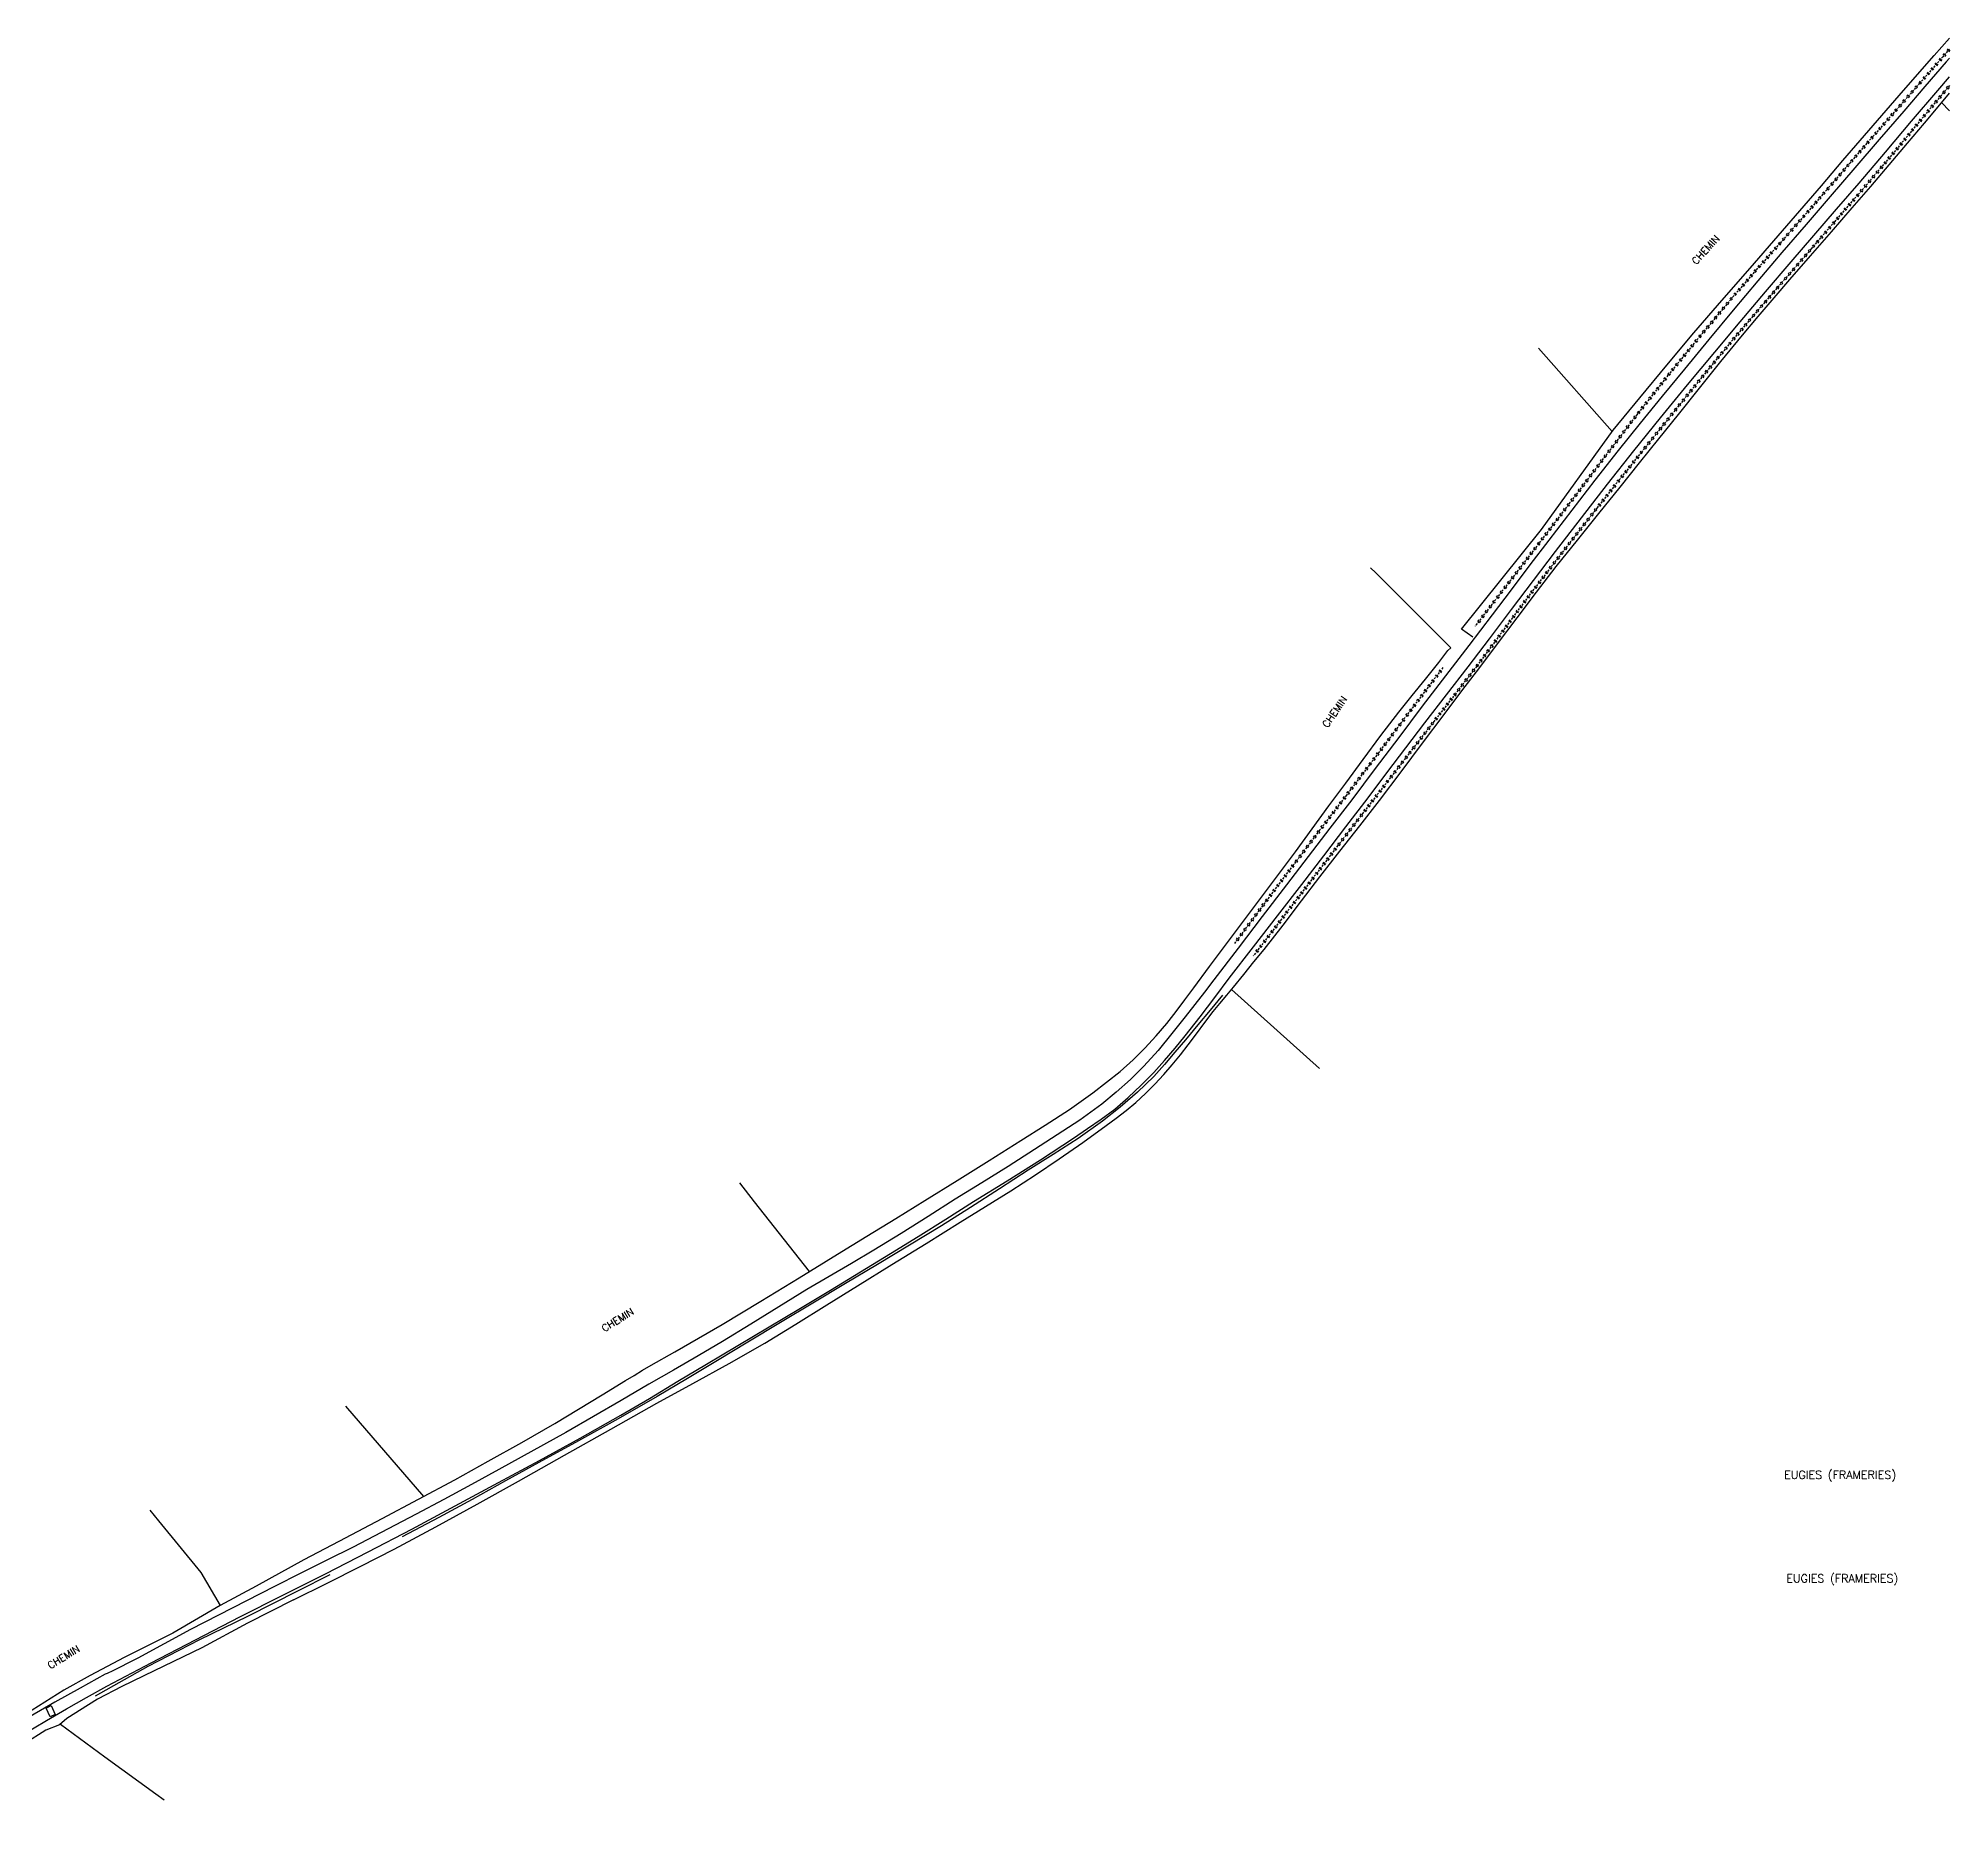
# Model space of a CAD drawing. Header units: millimetres. Extents: x 114000 to 115000, y 119000 to 120001.
# Drawn here: x 114530.8 to 115000.1, y 119175 to 119615.3 of the extents above; entities that cross this region are included whole.
import ezdxf
from ezdxf.enums import TextEntityAlignment as Align

# ---------------------------------------------------------------- set-up
doc = ezdxf.new("R2010")
doc.units = ezdxf.units.MM
doc.linetypes.add('DASHED', pattern=[0.75, 0.5, -0.25])
doc.layers.get('0').update_dxf_attribs({"linetype": 'CONTINUOUS'})
for name, color, linetype in [('W0071', 7, 'CONTINUOUS'), ('W0104', 1, 'CONTINUOUS'), ('W0211', 2, 'CONTINUOUS'), ('W0220', 5, 'DASHED'), ('W0330', 7, 'CONTINUOUS'), ('W0980', 7, 'CONTINUOUS'), ('W0989', 7, 'CONTINUOUS')]:
    doc.layers.add(name, color=color, linetype=linetype)
doc.styles.get("Standard").update_dxf_attribs({"font": 'romans.shx', "width": 0.85})

# ---------------------------------------------------------------- blocks, each defined once
blk = doc.blocks.new('t220o')
at = {"color": 0, "linetype": 'Continuous'}
for p, q in [((-0.25, 0.25), (0.25, 0.25)), ((-0.25, -0.25), (0.25, -0.25))]:
    blk.add_line(p, q, dxfattribs=at)

msp = doc.modelspace()

# ---------------------------------------------------------------- linework, layer by layer
at = {"layer": 'W0071'}
for points in [[(115000, 119610.39), (114999.18, 119609.45), (114993.96, 119603.39), (114988.75, 119597.34), (114982.73, 119590.38), (114976.72, 119583.42), (114970.72, 119576.45), (114964.77, 119569.56), (114958.83, 119562.67), (114952.93, 119555.75), (114946.89, 119548.54), (114940.88, 119541.29), (114934.9, 119534.02), (114929.46, 119527.4), (114924.05, 119520.76), (114918.69, 119514.07), (114912.95, 119506.78), (114907.27, 119499.45), (114901.63, 119492.08), (114896.99, 119485.97), (114892.38, 119479.84), (114887.75, 119473.72), (114882.02, 119466.23), (114876.28, 119458.76), (114870.55, 119451.27), (114864.77, 119443.63), (114859.01, 119435.98), (114853.23, 119428.34), (114847.9, 119421.36), (114842.55, 119414.39), (114837.2, 119407.42), (114831.27, 119399.66), (114825.35, 119391.9), (114819.41, 119384.16), (114817.07, 119381.12), (114814.73, 119378.09), (114812.36, 119375.07), (114809.09, 119370.92), (114805.76, 119366.82), (114802.24, 119362.9), (114798.91, 119359.66), (114795.44, 119356.56), (114791.86, 119353.6), (114786.52, 119349.68), (114780.97, 119346.04), (114775.38, 119342.46), (114768.92, 119338.34), (114762.4, 119334.31), (114755.89, 119330.27), (114749.24, 119326.07), (114742.6, 119321.88), (114735.91, 119317.75), (114730.45, 119314.51), (114724.97, 119311.33), (114719.5, 119308.11), (114712.58, 119303.87), (114705.69, 119299.57), (114698.76, 119295.34), (114692.76, 119291.81), (114686.73, 119288.33), (114680.7, 119284.85), (114673.91, 119280.89), (114667.12, 119276.93), (114660.31, 119273.03), (114654.85, 119269.97), (114649.37, 119266.94), (114643.88, 119263.93), (114637.12, 119260.25), (114630.34, 119256.6), (114623.54, 119252.98), (114618.4, 119250.26), (114613.24, 119247.57), (114608.08, 119244.9), (114601.66, 119241.65), (114595.22, 119238.44), (114588.79, 119235.21), (114581.92, 119231.72), (114575.05, 119228.2), (114568.21, 119224.65), (114561.71, 119221.13), (114555.23, 119217.58), (114548.63, 119214.27), (114548.18, 119214.06), (114547.72, 119213.85), (114547.26, 119213.65)], [(114547.65, 119210.76), (114558.52, 119216.43), (114569.4, 119222.1), (114580.29, 119227.72), (114590.8, 119233.05), (114601.32, 119238.35), (114611.82, 119243.71), (114622.49, 119249.32), (114633.14, 119254.99), (114643.75, 119260.72), (114653.81, 119266.16), (114663.85, 119271.64), (114673.8, 119277.26), (114680.84, 119281.38), (114687.83, 119285.57), (114694.82, 119289.77), (114702.52, 119294.35), (114710.22, 119298.93), (114717.91, 119303.53), (114725.28, 119307.97), (114732.64, 119312.43), (114739.98, 119316.92), (114746.81, 119321.15), (114753.62, 119325.4), (114760.43, 119329.68), (114768.64, 119334.81), (114776.84, 119339.97), (114784.93, 119345.3), (114788.35, 119347.6), (114791.76, 119349.93), (114795.05, 119352.4), (114798.38, 119355.23), (114801.58, 119358.23), (114804.65, 119361.34), (114807.31, 119364.29), (114809.87, 119367.32), (114812.38, 119370.4), (114816.04, 119375.06), (114819.6, 119379.79), (114823.17, 119384.52), (114829.09, 119392.19), (114835.04, 119399.85), (114840.97, 119407.51), (114846.41, 119414.6), (114851.83, 119421.69), (114857.24, 119428.79), (114861.89, 119434.93), (114866.53, 119441.07), (114871.18, 119447.19), (114876.48, 119454.09), (114881.79, 119460.96), (114887.09, 119467.86), (114892.49, 119475.01), (114897.87, 119482.17), (114903.29, 119489.31), (114909.64, 119497.57), (114916.04, 119505.8), (114922.51, 119513.98), (114929.07, 119522.1), (114935.68, 119530.17), (114942.35, 119538.21), (114948.56, 119545.64), (114954.82, 119553.04), (114961.1, 119560.41), (114966.68, 119566.86), (114972.28, 119573.28), (114977.85, 119579.71), (114984.28, 119587.28), (114990.68, 119594.87), (114997.12, 119602.42), (115000, 119605.76)], [(114547.26, 119213.65), (114541.08, 119210.22), (114534.9, 119206.79), (114528.78, 119203.27), (114524.05, 119200.41), (114519.35, 119197.5), (114514.64, 119194.59), (114508.35, 119190.74), (114502.05, 119186.89), (114495.76, 119183.04), (114488.27, 119178.37), (114482.89, 119175)], [(114487.87, 119175), (114490.43, 119176.56), (114497.72, 119181), (114506.45, 119186.32), (114515.18, 119191.63), (114523.91, 119196.93), (114526.86, 119198.74), (114529.82, 119200.55), (114532.79, 119202.33), (114537.72, 119205.18), (114542.68, 119207.97), (114547.65, 119210.76)]]:
    msp.add_lwpolyline(points, dxfattribs=at)
at = {"layer": 'W0104'}
msp.add_lwpolyline([(114533.7, 119203.2), (114532.7, 119205.38), (114533.98, 119205.97), (114534.98, 119203.78)], close=True, dxfattribs=at)
at = {"layer": 'W0211'}
for points in [[(114821.52, 119380.37), (114818.48, 119376.72), (114815.45, 119373.05), (114812.4, 119369.4), (114809.85, 119366.35), (114807.28, 119363.32), (114804.63, 119360.37), (114800.63, 119356.52), (114796.4, 119352.85), (114792.03, 119349.4), (114786.12, 119345.2), (114779.97, 119341.28), (114773.83, 119337.37), (114766.75, 119332.83), (114759.63, 119328.25), (114752.52, 119323.77), (114744.68, 119318.97), (114736.83, 119314.25), (114728.97, 119309.55), (114720.97, 119304.75), (114712.97, 119299.97), (114704.97, 119295.17), (114697.57, 119290.72), (114690.2, 119286.25), (114682.77, 119281.85), (114673.12, 119276.37), (114663.4, 119271), (114653.65, 119265.63), (114645.52, 119261.12), (114637.35, 119256.6), (114629.15, 119252.15), (114620.12, 119247.37)], [(114602.37, 119238.1), (114594.57, 119234.17), (114582.18, 119227.88), (114570.4, 119222.1), (114557.7, 119215.57), (114544.78, 119208.27)]]:
    msp.add_lwpolyline(points, dxfattribs=at)
at = {"layer": 'W0220'}
for points in [[(115000, 119612.62), (114998.37, 119610.72), (114992.65, 119604.2), (114986.92, 119597.68), (114981.2, 119591.17), (114975.55, 119584.63), (114969.88, 119578.08), (114964.2, 119571.55), (114958.37, 119564.95), (114952.52, 119558.37), (114946.75, 119551.72), (114938.75, 119542.17), (114930.88, 119532.52), (114923.17, 119522.77), (114917.72, 119515.65), (114912.28, 119508.48), (114906.88, 119501.35), (114899.12, 119491.2), (114891.35, 119481.08), (114883.55, 119470.97)], [(115000, 119603.64), (114997.92, 119601.17), (114993, 119595.32), (114988.15, 119589.4), (114983.23, 119583.55), (114977.52, 119576.85), (114971.77, 119570.2), (114966.03, 119563.55), (114959.6, 119556.15), (114953.17, 119548.72), (114946.8, 119541.25), (114941.08, 119534.37), (114935.43, 119527.43), (114929.8, 119520.45), (114924.35, 119513.65), (114918.88, 119506.83), (114913.48, 119500), (114907.97, 119492.97), (114902.52, 119485.95), (114897.08, 119478.85), (114892.68, 119472.97), (114888.32, 119467.03), (114883.92, 119461.15), (114878.72, 119454.37), (114873.48, 119447.63), (114868.25, 119440.88), (114862.12, 119432.95), (114855.97, 119425.03), (114849.83, 119417.08), (114842.92, 119408.05), (114836, 119399.03), (114829.08, 119390)], [(114875.63, 119460.77), (114867.72, 119450.35), (114859.83, 119439.88), (114851.92, 119429.45), (114845.37, 119420.85), (114838.83, 119412.23), (114832.32, 119403.6), (114829.65, 119400.03), (114826.97, 119396.43), (114824.32, 119392.85)]]:
    msp.add_lwpolyline(points, dxfattribs=at)
at = {"layer": 'W0330'}
for points in [[(114882.97, 119468.23), (114880.23, 119470.2), (114899.83, 119494.68), (114917.4, 119519.03), (114924, 119527.03), (114930.57, 119535), (114937.23, 119542.95), (114944.08, 119550.88), (114951.03, 119558.8), (114957.95, 119566.72), (114963.25, 119572.88), (114968.55, 119579.05), (114973.83, 119585.23), (114981.25, 119593.85), (114988.68, 119602.45), (114996.2, 119611), (115000, 119615.26)], [(114593.45, 119231.95), (114601.72, 119236.05), (114609.97, 119240.2), (114618.2, 119244.4), (114628.43, 119249.85), (114638.57, 119255.45), (114648.68, 119261.08), (114660, 119267.43), (114671.32, 119273.8), (114682.63, 119280.17), (114691.48, 119285.05), (114700.37, 119289.92), (114709.15, 119294.95), (114716.77, 119299.57), (114724.35, 119304.32), (114731.92, 119309.05), (114740.32, 119314.23), (114748.75, 119319.4), (114757.15, 119324.6), (114763.35, 119328.45), (114769.52, 119332.32), (114775.63, 119336.28), (114781.45, 119340.2), (114787.25, 119344.2), (114792.95, 119348.35), (114795.4, 119350.17), (114797.85, 119352.05), (114800.23, 119354), (114802.63, 119356.2), (114804.92, 119358.52), (114807.15, 119360.88), (114809.2, 119363.25), (114811.17, 119365.68), (114813.12, 119368.15), (114815.17, 119370.85), (114817.2, 119373.63), (114819.25, 119376.35), (114820.88, 119378.35), (114822.55, 119380.35), (114824.2, 119382.35), (114826.72, 119385.43), (114829.25, 119388.52), (114831.75, 119391.6), (114836.37, 119397.52), (114840.88, 119403.48), (114845.45, 119409.45), (114850.35, 119415.68), (114855.23, 119421.92), (114860.08, 119428.17), (114865.4, 119435.17), (114870.65, 119442.2), (114875.92, 119449.23), (114880.28, 119455.03), (114884.68, 119460.8), (114889.05, 119466.6), (114893.83, 119472.95), (114898.63, 119479.28), (114903.45, 119485.57), (114908.63, 119492.08), (114913.88, 119498.57), (114919.12, 119505.05), (114923.88, 119511), (114928.65, 119516.95), (114933.43, 119522.88), (114938.65, 119529.4), (114943.88, 119535.95), (114949.2, 119542.4), (114953.03, 119546.97), (114956.92, 119551.52), (114960.8, 119556.03), (114965.88, 119561.88), (114971.03, 119567.75), (114976.12, 119573.6), (114980.65, 119578.88), (114985.15, 119584.17), (114989.65, 119589.48), (114993.83, 119594.45), (114998, 119599.43), (115000, 119601.76)], [(114998.02, 119599.45), (115000, 119597.47)], [(114917.17, 119518.75), (114899.11, 119539.16)], [(114877.6, 119465.65), (114868.35, 119474.83), (114859.12, 119484), (114857.83, 119485.29)], [(114606.25, 119247.15), (114615.2, 119251.88), (114624.15, 119256.63), (114633.05, 119261.43), (114641.28, 119265.97), (114649.52, 119270.55), (114657.65, 119275.25), (114663.45, 119278.75), (114669.23, 119282.28), (114675, 119285.8), (114677.08, 119287.03), (114679.17, 119288.28), (114681.25, 119289.52), (114687.05, 119292.85), (114692.85, 119296.2), (114698.65, 119299.55), (114708.15, 119305.23), (114717.6, 119311), (114727.03, 119316.8), (114734.17, 119321.17), (114741.32, 119325.57), (114748.45, 119329.97), (114756.35, 119334.85), (114764.23, 119339.75), (114772.05, 119344.72), (114778, 119348.48), (114783.95, 119352.32), (114789.68, 119356.37), (114793.05, 119358.97), (114796.37, 119361.63), (114799.55, 119364.45), (114802.43, 119367.32), (114805.2, 119370.35), (114807.85, 119373.43), (114810.12, 119376.32), (114812.28, 119379.25), (114814.45, 119382.2), (114818.35, 119387.43), (114822.25, 119392.63), (114826.15, 119397.85), (114830.57, 119403.75), (114835, 119409.63), (114839.4, 119415.55), (114843.55, 119421.17), (114847.65, 119426.8), (114851.8, 119432.43), (114856.08, 119438.25), (114860.4, 119444.08), (114864.8, 119449.85), (114868.05, 119453.92), (114871.37, 119457.92), (114874.63, 119462), (114875.37, 119462.97), (114876.12, 119463.97), (114876.85, 119464.95), (114877.6, 119465.65)], [(114823.7, 119381.75), (114845.35, 119362.34)], [(114720.1, 119312.53), (114706.65, 119329.65), (114703, 119334.3)], [(114625.42, 119257.32), (114606.31, 119279.46)], [(114575.52, 119230.53), (114570.8, 119238.67), (114560.43, 119251.33), (114558.26, 119253.97)], [(114606.27, 119247.13), (114596.02, 119241.77), (114584.3, 119235.32), (114575.48, 119230.52), (114563.82, 119223.77), (114551.88, 119217.77), (114543.57, 119213.33), (114537.1, 119209.77), (114527.73, 119203.9), (114519, 119198.87), (114510.97, 119193.97), (114500.73, 119187.42), (114491, 119181.42), (114480.42, 119175)], [(114593.47, 119231.93), (114582.17, 119226.2), (114570.92, 119220.18), (114559.27, 119214.5), (114551.32, 119210.63), (114545.37, 119207.57), (114543.1, 119206.18), (114537.82, 119202.78), (114535.98, 119201.23), (114532.68, 119199.9), (114527.5, 119196.63), (114519.93, 119191.73), (114511.13, 119186.22), (114502.97, 119181.38), (114495.3, 119176.93), (114492.12, 119175)], [(114536.22, 119201.43), (114547.18, 119193.42), (114559.68, 119184.32), (114561.68, 119182.83)]]:
    msp.add_lwpolyline(points, dxfattribs=at)

# ---------------------------------------------------------------- block references
at = {"layer": 'W0220'}
for p, rotation in [((114997.74, 119610), 228.7413321442542), ((114998.73, 119611.14), 229.4179907107675), ((114999.7, 119612.28), 229.4179907107675), ((114993.78, 119605.49), 228.7413321442542), ((114994.77, 119606.62), 228.7413321442542), ((114995.76, 119607.75), 228.7413321442542), ((114996.75, 119608.88), 228.7413321442542), ((114989.82, 119600.99), 228.6619355755225), ((114990.81, 119602.11), 228.6619355755225), ((114991.81, 119603.24), 228.6619355755225), ((114992.8, 119604.37), 228.7413321442542), ((114997.63, 119600.83), 229.9525180316373), ((114998.6, 119601.98), 229.9454226817642), ((114999.56, 119603.13), 229.9454226817642), ((114985.86, 119596.48), 228.7369733293933), ((114986.85, 119597.61), 228.7369733293933), ((114987.84, 119598.73), 228.6619355755225), ((114988.83, 119599.86), 228.6619355755225), ((114993.77, 119596.24), 229.9525180316373), ((114994.74, 119597.39), 229.9525180316373), ((114995.7, 119598.53), 229.9525180316373), ((114996.67, 119599.68), 229.9525180316373), ((114981.91, 119591.97), 228.7369733293933), ((114982.89, 119593.1), 228.7369733293933), ((114983.88, 119594.23), 228.7369733293933), ((114984.87, 119595.35), 228.7369733293933), ((114989.96, 119591.61), 230.6594818401349), ((114990.91, 119592.77), 230.6594818401349), ((114991.86, 119593.93), 230.6594818401349), ((114992.81, 119595.09), 230.6594818401349), ((114977.97, 119587.44), 229.1497762636629), ((114978.96, 119588.57), 229.1497762636629), ((114979.94, 119589.71), 229.1497762636629), ((114980.92, 119590.84), 229.1497762636629), ((114986.12, 119586.99), 229.9525180315671), ((114987.09, 119588.14), 229.9525180315671), ((114988.06, 119589.29), 229.9525180315671), ((114989.01, 119590.45), 230.6594818401349), ((114974.05, 119582.9), 229.1339406383781), ((114975.03, 119584.03), 229.1339406383781), ((114976.01, 119585.17), 229.1497762636629), ((114976.99, 119586.3), 229.1497762636629), ((114982.26, 119582.4), 229.5313669061107), ((114983.23, 119583.55), 229.5313669061107), ((114984.19, 119584.69), 229.9525180315671), ((114985.16, 119585.84), 229.9525180315671), ((114969.14, 119577.23), 228.9802753907442), ((114970.12, 119578.36), 229.1339406383781), ((114971.11, 119579.5), 229.1339406383781), ((114972.09, 119580.63), 229.1339406383781), ((114973.07, 119581.76), 229.1339406383781), ((114978.36, 119577.84), 229.5313669061107), ((114979.34, 119578.98), 229.5313669061107), ((114980.31, 119580.12), 229.5313669061107), ((114981.28, 119581.26), 229.5313669061107), ((114965.2, 119572.7), 228.9802753907442), ((114966.19, 119573.83), 228.9802753907442), ((114967.17, 119574.97), 228.9802753907442), ((114968.16, 119576.1), 228.9802753907442), ((114974.44, 119573.3), 229.1512852664589), ((114975.42, 119574.43), 229.1512852664589), ((114976.41, 119575.57), 229.1512852664589), ((114977.39, 119576.7), 229.1512852664589), ((114961.24, 119568.2), 228.5301408373691), ((114962.23, 119569.32), 228.5301408373691), ((114963.22, 119570.45), 228.5301408373691), ((114964.22, 119571.57), 228.9802753907442), ((114970.52, 119568.76), 229.2302596173762), ((114971.5, 119569.89), 229.2302596173762), ((114972.48, 119571.03), 229.1512852664589), ((114973.46, 119572.16), 229.1512852664589), ((114957.26, 119563.71), 228.3740246766734), ((114958.26, 119564.83), 228.3740246766734), ((114959.25, 119565.95), 228.5301408373691), ((114960.24, 119567.07), 228.5301408373691), ((114965.62, 119563.08), 228.998773390769), ((114966.6, 119564.21), 229.2302596173762), ((114967.58, 119565.35), 229.2302596173762), ((114968.56, 119566.48), 229.2302596173762), ((114969.54, 119567.62), 229.2302596173762), ((114953.28, 119559.22), 228.3740246766734), ((114954.27, 119560.34), 228.3740246766734), ((114955.27, 119561.46), 228.3740246766734), ((114956.26, 119562.58), 228.3740246766734), ((114961.69, 119558.55), 228.998773390769), ((114962.67, 119559.68), 228.998773390769), ((114963.65, 119560.81), 228.998773390769), ((114964.64, 119561.95), 228.998773390769), ((114949.33, 119554.7), 229.0675807809847), ((114950.32, 119555.83), 229.0675807809847), ((114951.3, 119556.96), 229.0675807809847), ((114952.28, 119558.1), 229.0675807809847), ((114957.75, 119554.02), 229.1249642371633), ((114958.74, 119555.15), 229.1249642371633), ((114959.72, 119556.28), 228.998773390769), ((114960.7, 119557.42), 228.998773390769), ((114944.47, 119548.99), 230.04721499862), ((114945.43, 119550.14), 230.04721499862), ((114946.39, 119551.29), 230.04721499862), ((114947.37, 119552.43), 229.0675807809847), ((114948.35, 119553.56), 229.0675807809847), ((114953.83, 119549.48), 229.1249642371633), ((114954.81, 119550.61), 229.1249642371633), ((114955.79, 119551.75), 229.1249642371633), ((114956.77, 119552.88), 229.1249642371633), ((114940.61, 119544.39), 230.04721499862), ((114941.58, 119545.54), 230.04721499862), ((114942.54, 119546.69), 230.04721499862), ((114943.5, 119547.84), 230.04721499862), ((114949.93, 119544.92), 229.5462652041543), ((114950.9, 119546.06), 229.5462652041543), ((114951.88, 119547.2), 229.5462652041543), ((114952.85, 119548.34), 229.5462652041543), ((114936.79, 119539.77), 230.8119395983246), ((114937.74, 119540.93), 230.8119395983246), ((114938.69, 119542.09), 230.8119395983246), ((114939.65, 119543.24), 230.04721499862), ((114946.05, 119540.34), 230.2870754375235), ((114947.01, 119541.49), 229.5462652041543), ((114947.98, 119542.64), 229.5462652041543), ((114948.96, 119543.78), 229.5462652041543), ((114933, 119535.12), 230.8119395983246), ((114933.95, 119536.28), 230.8119395983246), ((114934.9, 119537.44), 230.8119395983246), ((114935.84, 119538.6), 230.8119395983246), ((114942.21, 119535.73), 230.2870754375235), ((114943.17, 119536.88), 230.2870754375235), ((114944.13, 119538.04), 230.2870754375235), ((114945.09, 119539.19), 230.2870754375235), ((114929.24, 119530.44), 231.6424501949261), ((114930.17, 119531.62), 231.6424501949261), ((114931.11, 119532.79), 230.8119395983246), ((114932.05, 119533.95), 230.8119395983246), ((114938.41, 119531.09), 230.8259741806424), ((114939.36, 119532.25), 230.8259741806424), ((114940.31, 119533.41), 230.8259741806424), ((114941.26, 119534.57), 230.2870754375235), ((114925.52, 119525.74), 231.6424501949261), ((114926.45, 119526.91), 231.6424501949261), ((114927.38, 119528.09), 231.6424501949261), ((114928.31, 119529.26), 231.6424501949261), ((114934.63, 119526.43), 231.1078063572546), ((114935.57, 119527.6), 230.8259741806424), ((114936.52, 119528.76), 230.8259741806424), ((114937.46, 119529.92), 230.8259741806424), ((114921.82, 119521.01), 232.556115465346), ((114922.73, 119522.2), 232.556115465346), ((114923.66, 119523.38), 231.6424501949261), ((114924.59, 119524.56), 231.6424501949261), ((114930.86, 119521.76), 231.1078063572546), ((114931.8, 119522.93), 231.1078063572546), ((114932.74, 119524.1), 231.1078063572546), ((114933.68, 119525.26), 231.1078063572546), ((114918.17, 119516.25), 232.556115465346), ((114919.09, 119517.44), 232.556115465346), ((114920, 119518.63), 232.556115465346), ((114920.91, 119519.82), 232.556115465346), ((114927.1, 119517.08), 231.2888514554543), ((114928.04, 119518.25), 231.2888514554543), ((114928.98, 119519.42), 231.2888514554543), ((114929.92, 119520.59), 231.1078063572546), ((114914.55, 119511.47), 232.8306941792321), ((114915.45, 119512.66), 232.8306941792321), ((114916.36, 119513.86), 232.8306941792321), ((114917.26, 119515.05), 232.8306941792321), ((114923.35, 119512.4), 231.2715838894079), ((114924.29, 119513.57), 231.2715838894079), ((114925.23, 119514.74), 231.2888514554543), ((114926.16, 119515.91), 231.2888514554543), ((114911.83, 119507.88), 232.872649654191), ((114912.73, 119509.08), 232.8306941792321), ((114913.64, 119510.27), 232.8306941792321), ((114919.6, 119507.72), 231.2715838894079), ((114920.53, 119508.89), 231.2715838894079), ((114921.47, 119510.06), 231.2715838894079), ((114922.41, 119511.23), 231.2715838894079), ((114908.21, 119503.1), 232.872649654191), ((114909.11, 119504.29), 232.872649654191), ((114910.02, 119505.49), 232.872649654191), ((114910.92, 119506.68), 232.872649654191), ((114915.87, 119503.02), 231.681301295882), ((114916.8, 119504.2), 231.681301295882), ((114917.73, 119505.37), 231.681301295882), ((114918.66, 119506.55), 231.681301295882), ((114904.57, 119498.33), 232.5795604604998), ((114905.48, 119499.52), 232.5795604604998), ((114906.39, 119500.71), 232.5795604604998), ((114907.3, 119501.9), 232.872649654191), ((114912.15, 119498.31), 231.8928187275991), ((114913.08, 119499.49), 231.8928187275991), ((114914.01, 119500.67), 231.681301295882), ((114914.94, 119501.84), 231.681301295882), ((114900.92, 119493.56), 232.5795604604998), ((114901.83, 119494.75), 232.5795604604998), ((114902.75, 119495.94), 232.5795604604998), ((114903.66, 119497.13), 232.5795604604998), ((114908.45, 119493.59), 231.8928187275991), ((114909.38, 119494.77), 231.8928187275991), ((114910.3, 119495.95), 231.8928187275991), ((114911.23, 119497.13), 231.8928187275991), ((114897.27, 119488.8), 232.4859124990365), ((114898.19, 119489.99), 232.4859124990365), ((114899.1, 119491.18), 232.4859124990365), ((114900.01, 119492.37), 232.5795604604998), ((114904.77, 119488.85), 232.1640419274077), ((114905.69, 119490.03), 232.1640419274077), ((114906.61, 119491.22), 232.1640419274077), ((114907.53, 119492.4), 232.1640419274077), ((114893.62, 119484.04), 232.4859124990365), ((114894.53, 119485.23), 232.4859124990365), ((114895.45, 119486.42), 232.4859124990365), ((114896.36, 119487.61), 232.4859124990365), ((114901.1, 119484.1), 232.5712869148639), ((114902.01, 119485.29), 232.5712869148639), ((114902.93, 119486.48), 232.1640419274077), ((114903.85, 119487.66), 232.1640419274077), ((114889.96, 119479.28), 232.3657733363448), ((114890.88, 119480.47), 232.3657733363448), ((114891.79, 119481.66), 232.4859124990365), ((114892.71, 119482.85), 232.4859124990365), ((114897.45, 119479.34), 232.5712869148639), ((114898.37, 119480.53), 232.5712869148639), ((114899.28, 119481.72), 232.5712869148639), ((114900.19, 119482.91), 232.5712869148639), ((114886.3, 119474.53), 232.3657733363448), ((114887.21, 119475.72), 232.3657733363448), ((114888.13, 119476.91), 232.3657733363448), ((114889.05, 119478.09), 232.3657733363448), ((114893.86, 119474.53), 233.2065341175347), ((114894.75, 119475.74), 233.2065341175347), ((114895.65, 119476.94), 233.2065341175347), ((114896.55, 119478.14), 233.2065341175347), ((114884.47, 119472.15), 232.3657733363448), ((114885.38, 119473.34), 232.3657733363448), ((114890.29, 119469.71), 233.6558511171039), ((114891.18, 119470.92), 233.6558511171039), ((114892.07, 119472.13), 233.6558511171039), ((114892.96, 119473.33), 233.2065341175347), ((114886.71, 119464.89), 233.2065341175347), ((114887.61, 119466.09), 233.2065341175347), ((114888.51, 119467.29), 233.6558511171039), ((114889.4, 119468.5), 233.6558511171039), ((114874.95, 119459.87), 232.7683736861715), ((114883.11, 119460.1), 232.5254164707503), ((114884.02, 119461.29), 233.2065341175347), ((114884.92, 119462.49), 233.2065341175347), ((114885.82, 119463.69), 233.2065341175347), ((114872.23, 119456.29), 232.7683736861715), ((114873.14, 119457.48), 232.7683736861715), ((114874.05, 119458.68), 232.7683736861715), ((114879.46, 119455.33), 232.5254164707503), ((114880.37, 119456.52), 232.5254164707503), ((114881.28, 119457.71), 232.5254164707503), ((114882.2, 119458.91), 232.5254164707503), ((114868.6, 119451.51), 232.7683736861715), ((114869.51, 119452.71), 232.7683736861715), ((114870.41, 119453.9), 232.7683736861715), ((114871.32, 119455.09), 232.7683736861715), ((114875.78, 119450.59), 232.1438706213619), ((114876.7, 119451.78), 232.1438706213619), ((114877.62, 119452.96), 232.1438706213619), ((114878.54, 119454.14), 232.1438706213619), ((114864.99, 119446.72), 233.0120480304558), ((114865.89, 119447.92), 233.0120480304558), ((114866.79, 119449.12), 233.0120480304558), ((114867.69, 119450.32), 233.0120480304558), ((114872.1, 119445.85), 232.2150364457995), ((114873.02, 119447.04), 232.2150364457995), ((114873.94, 119448.22), 232.1438706213619), ((114874.86, 119449.41), 232.1438706213619), ((114861.38, 119441.93), 233.0120480304558), ((114862.28, 119443.13), 233.0120480304558), ((114863.18, 119444.33), 233.0120480304558), ((114864.08, 119445.52), 233.0120480304558), ((114868.43, 119441.11), 232.2150364457995), ((114869.35, 119442.3), 232.2150364457995), ((114870.26, 119443.48), 232.2150364457995), ((114871.18, 119444.67), 232.2150364457995), ((114857.76, 119437.15), 232.810726316849), ((114858.66, 119438.34), 232.810726316849), ((114859.57, 119439.54), 232.810726316849), ((114860.47, 119440.73), 233.0120480304558), ((114864.76, 119436.36), 232.292400855903), ((114865.67, 119437.55), 232.292400855903), ((114866.59, 119438.74), 232.292400855903), ((114867.51, 119439.92), 232.292400855903), ((114854.13, 119432.37), 232.810726316849), ((114855.04, 119433.56), 232.810726316849), ((114855.94, 119434.76), 232.810726316849), ((114856.85, 119435.95), 232.810726316849), ((114862, 119432.8), 232.1596034403142), ((114862.92, 119433.99), 232.292400855903), ((114863.84, 119435.18), 232.292400855903), ((114850.5, 119427.59), 232.7060895248716), ((114851.41, 119428.78), 232.7060895248716), ((114852.32, 119429.98), 232.810726316849), ((114853.22, 119431.17), 232.810726316849), ((114858.32, 119428.07), 232.1596034403142), ((114859.24, 119429.25), 232.1596034403142), ((114860.16, 119430.44), 232.1596034403142), ((114861.08, 119431.62), 232.1596034403142), ((114846.86, 119422.81), 232.7060895248716), ((114847.77, 119424.01), 232.7060895248716), ((114848.68, 119425.2), 232.7060895248716), ((114849.59, 119426.39), 232.7060895248716), ((114854.65, 119423.32), 232.3472160428931), ((114855.56, 119424.51), 232.3472160428931), ((114856.48, 119425.7), 232.1596034403142), ((114857.4, 119426.88), 232.1596034403142), ((114843.23, 119418.04), 232.828102244362), ((114844.14, 119419.23), 232.828102244362), ((114845.05, 119420.43), 232.828102244362), ((114845.95, 119421.62), 232.7060895248716), ((114850.98, 119418.57), 232.3472160428931), ((114851.9, 119419.76), 232.3472160428931), ((114852.82, 119420.95), 232.3472160428931), ((114853.73, 119422.14), 232.3472160428931), ((114839.61, 119413.26), 232.828102244362), ((114840.52, 119414.45), 232.828102244362), ((114841.42, 119415.65), 232.828102244362), ((114842.33, 119416.84), 232.828102244362), ((114847.33, 119413.81), 232.5609910533938), ((114848.24, 119415), 232.5609910533938), ((114849.15, 119416.2), 232.5609910533938), ((114850.07, 119417.39), 232.3472160428931), ((114835.99, 119408.47), 232.9552914390631), ((114836.9, 119409.67), 232.9552914390631), ((114837.8, 119410.86), 232.9552914390631), ((114838.7, 119412.06), 232.9552914390631), ((114843.68, 119409.05), 232.5609910533938), ((114844.59, 119410.24), 232.5609910533938), ((114845.51, 119411.43), 232.5609910533938), ((114846.42, 119412.62), 232.5609910533938), ((114832.38, 119403.68), 232.9552914390631), ((114833.28, 119404.88), 232.9552914390631), ((114834.18, 119406.07), 232.9552914390631), ((114835.09, 119407.27), 232.9552914390631), ((114840.03, 119404.29), 232.5079494383837), ((114840.94, 119405.48), 232.5079494383837), ((114841.86, 119406.67), 232.5079494383837), ((114842.77, 119407.86), 232.5079494383837), ((114828.79, 119398.87), 233.3036557904632), ((114829.68, 119400.08), 233.2150077985558), ((114830.58, 119401.28), 233.2150077985558), ((114831.48, 119402.48), 233.2150077985558), ((114836.38, 119399.53), 232.5079494383837), ((114837.29, 119400.72), 232.5079494383837), ((114838.21, 119401.91), 232.5079494383837), ((114839.12, 119403.1), 232.5079494383837), ((114826.1, 119395.26), 233.5132342049942), ((114826.99, 119396.47), 233.3036557904632), ((114827.89, 119397.67), 233.3036557904632), ((114832.73, 119394.76), 232.5569924399524), ((114833.64, 119395.95), 232.5569924399524), ((114834.55, 119397.15), 232.5569924399524), ((114835.47, 119398.34), 232.5569924399524), ((114825.21, 119394.06), 233.5132342049942), ((114829.99, 119391.19), 232.5569924399524), ((114830.91, 119392.38), 232.5569924399524), ((114831.82, 119393.57), 232.5569924399524)]:
    msp.add_blockref('t220o', p, dxfattribs=dict(at, rotation=rotation))

# ---------------------------------------------------------------- texts
at = {"layer": 'W0980'}
for p in [(114973.14, 119262.47), (114973.68, 119237.05)]:
    msp.add_text('EUGIES (FRAMERIES)', height=2, dxfattribs=at).set_placement(p, align=Align.MIDDLE)
at = {"layer": 'W0989'}
for rotation, p in [(47.4053, (114937.82, 119559.54)), (55.4888, (114847.32, 119445.84)), (31.6254, (114669.79, 119297.62)), (31.6254, (114533.77, 119214.86))]:
    msp.add_text('CHEMIN', height=1.75, rotation=rotation, dxfattribs=at).set_placement(p)

doc.saveas('drawing.dxf')
